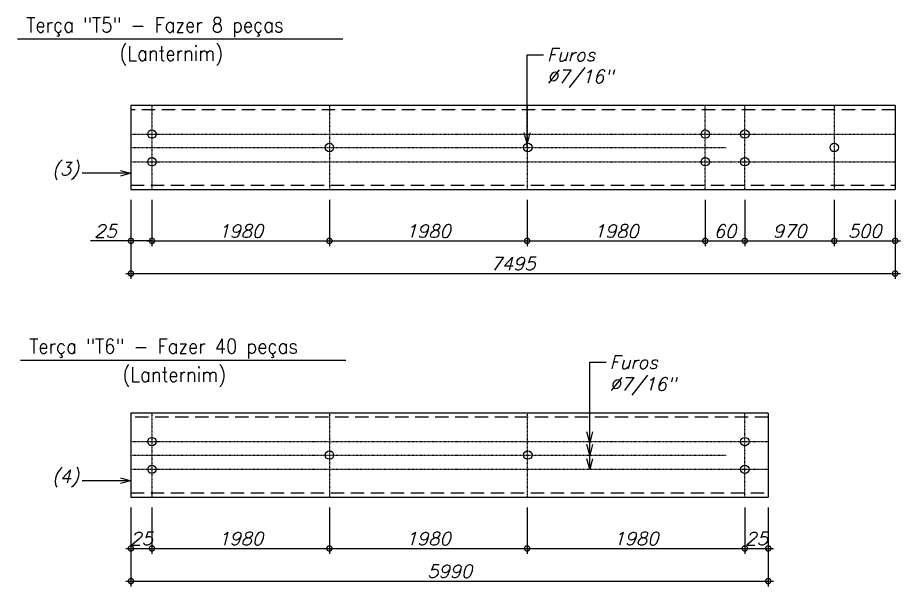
# Model space of a CAD drawing. Header units: millimetres. Extents: x -287396 to 401320, y -174247 to 142644.
# Drawn here: x -114573 to -112471, y 135681 to 137035 of the extents above; entities that cross this region are included whole.
import ezdxf

# ---------------------------------------------------------------- set-up
doc = ezdxf.new("R2010")
doc.units = ezdxf.units.MM
doc.header["$LTSCALE"] = 2.5
doc.linetypes.add('DASHDOT', pattern=[1, 0.5, -0.25, 0, -0.25])
doc.linetypes.add('DASHED', pattern=[19.05, 12.7, -6.35])
doc.styles.add('ROMANS', font='romans', dxfattribs={"oblique": 15})
doc.dimstyles.new('Esc. 12.5', dxfattribs={"dimscale": 12.5, "dimtxt": 2.5, "dimasz": 2, "dimexe": 1, "dimexo": 2, "dimtad": 1, "dimdec": 0, "dimtxsty": 'ROMANS', "dimblk": 'DOTSMALL', "dimcen": 2.5, "dimdle": 1, "dimclrd": 2, "dimclre": 2, "dimadec": 0, "dimazin": 0, "dimtfac": 1, "dimtdec": 0, "dimtmove": 0, "dimatfit": 3, "dimldrblk": 'OPEN30', "dimfxl": 1, "dimarcsym": 0})

# ---------------------------------------------------------------- blocks, each defined once
blk = doc.blocks.new('_DotSmall')
at = {"color": 0, "linetype": 'ByBlock', "const_width": 0.5}
blk.add_lwpolyline([(-0.0625, 0, 1), (0.0625, 0, 1)], format="xyb", close=True, dxfattribs=at)
blk = doc.blocks.new('_OPEN30')
at = {"color": 0, "linetype": 'ByBlock', "ltscale": 0.5}
for p, q in [((-1, 0.268), (0, 0)), ((0, 0), (-1, -0.268)), ((0, 0), (-1, 0))]:
    blk.add_line(p, q, dxfattribs=at)
blk = doc.blocks.new('*D380')
at = {"color": 2, "lineweight": -2}
for p, q in [((-114303.1, 135868.4), (-114303.1, 135758.4)), ((-114253.1, 135868.4), (-114253.1, 135758.4)), ((-114315.6, 135770.9), (-114240.6, 135770.9))]:
    blk.add_line(p, q, dxfattribs=at)
at = {"layer": 'DEFPOINTS', "color": 0}
for p in [(-114303.1, 135893.4), (-114253.1, 135893.4), (-114253.1, 135770.9)]:
    blk.add_point(p, dxfattribs=at)
at = {"color": 2, "lineweight": -2, "xscale": 25, "yscale": 25, "zscale": 25, "rotation": 180}
blk.add_blockref('_DotSmall', (-114303.1, 135770.9), dxfattribs=at)
at = {"color": 2, "lineweight": -2, "xscale": 25, "yscale": 25, "zscale": 25}
blk.add_blockref('_DotSmall', (-114253.1, 135770.9), dxfattribs=at)
at = {"color": 0, "insert": (-114278.1, 135794.3), "char_height": 31.25, "attachment_point": 5, "style": 'ROMANS'}
blk.add_mtext('25', dxfattribs=at)
blk = doc.blocks.new('*D381')
at = {"color": 2, "lineweight": -2}
for p, q in [((-113830.5, 135868.4), (-113830.5, 135758.4)), ((-113359.6, 135868.4), (-113359.6, 135758.4)), ((-113843, 135770.9), (-113347.1, 135770.9))]:
    blk.add_line(p, q, dxfattribs=at)
at = {"layer": 'DEFPOINTS', "color": 0}
for p in [(-113830.5, 135893.4), (-113359.6, 135893.4), (-113359.6, 135770.9)]:
    blk.add_point(p, dxfattribs=at)
at = {"color": 2, "lineweight": -2, "xscale": 25, "yscale": 25, "zscale": 25, "rotation": 180}
blk.add_blockref('_DotSmall', (-113830.5, 135770.9), dxfattribs=at)
at = {"color": 2, "lineweight": -2, "xscale": 25, "yscale": 25, "zscale": 25}
blk.add_blockref('_DotSmall', (-113359.6, 135770.9), dxfattribs=at)
at = {"color": 0, "insert": (-113595.1, 135794.3), "char_height": 31.25, "attachment_point": 5, "style": 'ROMANS'}
blk.add_mtext('1980', dxfattribs=at)
blk = doc.blocks.new('*D382')
at = {"color": 2, "lineweight": -2}
for p, q in [((-113359.6, 135868.4), (-113359.6, 135758.4)), ((-112841, 135868.4), (-112841, 135758.4)), ((-113372.1, 135770.9), (-112828.5, 135770.9))]:
    blk.add_line(p, q, dxfattribs=at)
at = {"layer": 'DEFPOINTS', "color": 0}
for p in [(-113359.6, 135893.4), (-112841, 135893.4), (-112841, 135770.9)]:
    blk.add_point(p, dxfattribs=at)
at = {"color": 2, "lineweight": -2, "xscale": 25, "yscale": 25, "zscale": 25, "rotation": 180}
blk.add_blockref('_DotSmall', (-113359.6, 135770.9), dxfattribs=at)
at = {"color": 2, "lineweight": -2, "xscale": 25, "yscale": 25, "zscale": 25}
blk.add_blockref('_DotSmall', (-112841, 135770.9), dxfattribs=at)
at = {"color": 0, "insert": (-113100.3, 135794.3), "char_height": 31.25, "attachment_point": 5, "style": 'ROMANS'}
blk.add_mtext('1980', dxfattribs=at)
blk = doc.blocks.new('*D294')
at = {"color": 2, "lineweight": -2}
for p, q in [((-114253.1, 135868.4), (-114253.1, 135758.4)), ((-113830.5, 135868.4), (-113830.5, 135758.4)), ((-114265.6, 135770.9), (-113818, 135770.9))]:
    blk.add_line(p, q, dxfattribs=at)
at = {"layer": 'DEFPOINTS', "color": 0}
for p in [(-114253.1, 135893.4), (-113830.5, 135893.4), (-113830.5, 135770.9)]:
    blk.add_point(p, dxfattribs=at)
at = {"color": 2, "lineweight": -2, "xscale": 25, "yscale": 25, "zscale": 25, "rotation": 180}
blk.add_blockref('_DotSmall', (-114253.1, 135770.9), dxfattribs=at)
at = {"color": 2, "lineweight": -2, "xscale": 25, "yscale": 25, "zscale": 25}
blk.add_blockref('_DotSmall', (-113830.5, 135770.9), dxfattribs=at)
at = {"color": 0, "insert": (-114041.8, 135794.3), "char_height": 31.25, "attachment_point": 5, "style": 'ROMANS'}
blk.add_mtext('1980', dxfattribs=at)
blk = doc.blocks.new('*D295')
at = {"color": 2, "lineweight": -2}
for p, q in [((-114303.1, 135868.4), (-114303.1, 135680.6)), ((-112785.2, 135868.4), (-112785.2, 135680.6)), ((-114315.6, 135693.1), (-112772.7, 135693.1))]:
    blk.add_line(p, q, dxfattribs=at)
at = {"layer": 'DEFPOINTS', "color": 0}
for p in [(-114303.1, 135893.4), (-112785.2, 135893.4), (-112785.2, 135693.1)]:
    blk.add_point(p, dxfattribs=at)
at = {"color": 2, "lineweight": -2, "xscale": 25, "yscale": 25, "zscale": 25, "rotation": 180}
blk.add_blockref('_DotSmall', (-114303.1, 135693.1), dxfattribs=at)
at = {"color": 2, "lineweight": -2, "xscale": 25, "yscale": 25, "zscale": 25}
blk.add_blockref('_DotSmall', (-112785.2, 135693.1), dxfattribs=at)
at = {"color": 0, "insert": (-113544.1, 135716.5), "char_height": 31.25, "attachment_point": 5, "style": 'ROMANS'}
blk.add_mtext('5990', dxfattribs=at)
blk = doc.blocks.new('*D383')
at = {"color": 2, "lineweight": -2}
for p, q in [((-112841, 135868.4), (-112841, 135758.4)), ((-112785.2, 135868.4), (-112785.2, 135758.4)), ((-112853.5, 135770.9), (-112772.7, 135770.9))]:
    blk.add_line(p, q, dxfattribs=at)
at = {"layer": 'DEFPOINTS', "color": 0}
for p in [(-112841, 135893.4), (-112785.2, 135893.4), (-112785.2, 135770.9)]:
    blk.add_point(p, dxfattribs=at)
at = {"color": 2, "lineweight": -2, "xscale": 25, "yscale": 25, "zscale": 25, "rotation": 180}
blk.add_blockref('_DotSmall', (-112841, 135770.9), dxfattribs=at)
at = {"color": 2, "lineweight": -2, "xscale": 25, "yscale": 25, "zscale": 25}
blk.add_blockref('_DotSmall', (-112785.2, 135770.9), dxfattribs=at)
at = {"color": 0, "insert": (-112813.1, 135794.3), "char_height": 31.25, "attachment_point": 5, "style": 'ROMANS'}
blk.add_mtext('25', dxfattribs=at)
blk = doc.blocks.new('*D386')
at = {"color": 2, "lineweight": -2}
for p, q in [((-114303.1, 136601), (-114303.1, 136491)), ((-114253.1, 136601), (-114253.1, 136491)), ((-114303.1, 136503.5), (-114399.8, 136503.5)), ((-114253.1, 136503.5), (-114315.6, 136503.5))]:
    blk.add_line(p, q, dxfattribs=at)
at = {"layer": 'DEFPOINTS', "color": 0}
for p in [(-114303.1, 136626), (-114253.1, 136626), (-114253.1, 136503.5)]:
    blk.add_point(p, dxfattribs=at)
at = {"color": 2, "lineweight": -2, "xscale": 25, "yscale": 25, "zscale": 25, "rotation": 180}
blk.add_blockref('_DotSmall', (-114303.1, 136503.5), dxfattribs=at)
at = {"color": 2, "lineweight": -2, "xscale": 25, "yscale": 25, "zscale": 25}
blk.add_blockref('_DotSmall', (-114253.1, 136503.5), dxfattribs=at)
at = {"color": 0, "insert": (-114363.9, 136526.9), "char_height": 31.25, "attachment_point": 5, "style": 'ROMANS'}
blk.add_mtext('25', dxfattribs=at)
blk = doc.blocks.new('*D387')
at = {"color": 2, "lineweight": -2}
for p, q in [((-113830.5, 136601), (-113830.5, 136491)), ((-113359.6, 136601), (-113359.6, 136491)), ((-113843, 136503.5), (-113347.1, 136503.5))]:
    blk.add_line(p, q, dxfattribs=at)
at = {"layer": 'DEFPOINTS', "color": 0}
for p in [(-113830.5, 136626), (-113359.6, 136626), (-113359.6, 136503.5)]:
    blk.add_point(p, dxfattribs=at)
at = {"color": 2, "lineweight": -2, "xscale": 25, "yscale": 25, "zscale": 25, "rotation": 180}
blk.add_blockref('_DotSmall', (-113830.5, 136503.5), dxfattribs=at)
at = {"color": 2, "lineweight": -2, "xscale": 25, "yscale": 25, "zscale": 25}
blk.add_blockref('_DotSmall', (-113359.6, 136503.5), dxfattribs=at)
at = {"color": 0, "insert": (-113595.1, 136526.9), "char_height": 31.25, "attachment_point": 5, "style": 'ROMANS'}
blk.add_mtext('1980', dxfattribs=at)
blk = doc.blocks.new('*D388')
at = {"color": 2, "lineweight": -2}
for p, q in [((-113359.6, 136601), (-113359.6, 136491)), ((-112935.2, 136601), (-112935.2, 136491)), ((-113372.1, 136503.5), (-112922.7, 136503.5))]:
    blk.add_line(p, q, dxfattribs=at)
at = {"layer": 'DEFPOINTS', "color": 0}
for p in [(-113359.6, 136626), (-112935.2, 136626), (-112935.2, 136503.5)]:
    blk.add_point(p, dxfattribs=at)
at = {"color": 2, "lineweight": -2, "xscale": 25, "yscale": 25, "zscale": 25, "rotation": 180}
blk.add_blockref('_DotSmall', (-113359.6, 136503.5), dxfattribs=at)
at = {"color": 2, "lineweight": -2, "xscale": 25, "yscale": 25, "zscale": 25}
blk.add_blockref('_DotSmall', (-112935.2, 136503.5), dxfattribs=at)
at = {"color": 0, "insert": (-113147.4, 136526.9), "char_height": 31.25, "attachment_point": 5, "style": 'ROMANS'}
blk.add_mtext('1980', dxfattribs=at)
blk = doc.blocks.new('*D389')
at = {"color": 2, "lineweight": -2}
for p, q in [((-112935.2, 136601), (-112935.2, 136491)), ((-112841, 136601), (-112841, 136491)), ((-112947.7, 136503.5), (-112828.5, 136503.5))]:
    blk.add_line(p, q, dxfattribs=at)
at = {"layer": 'DEFPOINTS', "color": 0}
for p in [(-112935.2, 136626), (-112841, 136626), (-112841, 136503.5)]:
    blk.add_point(p, dxfattribs=at)
at = {"color": 2, "lineweight": -2, "xscale": 25, "yscale": 25, "zscale": 25, "rotation": 180}
blk.add_blockref('_DotSmall', (-112935.2, 136503.5), dxfattribs=at)
at = {"color": 2, "lineweight": -2, "xscale": 25, "yscale": 25, "zscale": 25}
blk.add_blockref('_DotSmall', (-112841, 136503.5), dxfattribs=at)
at = {"color": 0, "insert": (-112888.1, 136526.9), "char_height": 31.25, "attachment_point": 5, "style": 'ROMANS'}
blk.add_mtext('60', dxfattribs=at)
blk = doc.blocks.new('*D296')
at = {"color": 2, "lineweight": -2}
for p, q in [((-114253.1, 136601), (-114253.1, 136491)), ((-113830.5, 136601), (-113830.5, 136491)), ((-114265.6, 136503.5), (-113818, 136503.5))]:
    blk.add_line(p, q, dxfattribs=at)
at = {"layer": 'DEFPOINTS', "color": 0}
for p in [(-114253.1, 136626), (-113830.5, 136626), (-113830.5, 136503.5)]:
    blk.add_point(p, dxfattribs=at)
at = {"color": 2, "lineweight": -2, "xscale": 25, "yscale": 25, "zscale": 25, "rotation": 180}
blk.add_blockref('_DotSmall', (-114253.1, 136503.5), dxfattribs=at)
at = {"color": 2, "lineweight": -2, "xscale": 25, "yscale": 25, "zscale": 25}
blk.add_blockref('_DotSmall', (-113830.5, 136503.5), dxfattribs=at)
at = {"color": 0, "insert": (-114041.8, 136526.9), "char_height": 31.25, "attachment_point": 5, "style": 'ROMANS'}
blk.add_mtext('1980', dxfattribs=at)
blk = doc.blocks.new('*D297')
at = {"color": 2, "lineweight": -2}
for p, q in [((-114303.1, 136601), (-114303.1, 136413.2)), ((-112483, 136601), (-112483, 136413.2)), ((-114315.6, 136425.7), (-112470.5, 136425.7))]:
    blk.add_line(p, q, dxfattribs=at)
at = {"layer": 'DEFPOINTS', "color": 0}
for p in [(-114303.1, 136626), (-112483, 136626), (-112483, 136425.7)]:
    blk.add_point(p, dxfattribs=at)
at = {"color": 2, "lineweight": -2, "xscale": 25, "yscale": 25, "zscale": 25, "rotation": 180}
blk.add_blockref('_DotSmall', (-114303.1, 136425.7), dxfattribs=at)
at = {"color": 2, "lineweight": -2, "xscale": 25, "yscale": 25, "zscale": 25}
blk.add_blockref('_DotSmall', (-112483, 136425.7), dxfattribs=at)
at = {"color": 0, "insert": (-113393.1, 136449.1), "char_height": 31.25, "attachment_point": 5, "style": 'ROMANS'}
blk.add_mtext('7495', dxfattribs=at)
blk = doc.blocks.new('*D390')
at = {"color": 2, "lineweight": -2}
for p, q in [((-112841, 136601), (-112841, 136491)), ((-112627.9, 136601), (-112627.9, 136491)), ((-112853.5, 136503.5), (-112615.4, 136503.5))]:
    blk.add_line(p, q, dxfattribs=at)
at = {"layer": 'DEFPOINTS', "color": 0}
for p in [(-112841, 136626), (-112627.9, 136626), (-112627.9, 136503.5)]:
    blk.add_point(p, dxfattribs=at)
at = {"color": 2, "lineweight": -2, "xscale": 25, "yscale": 25, "zscale": 25, "rotation": 180}
blk.add_blockref('_DotSmall', (-112841, 136503.5), dxfattribs=at)
at = {"color": 2, "lineweight": -2, "xscale": 25, "yscale": 25, "zscale": 25}
blk.add_blockref('_DotSmall', (-112627.9, 136503.5), dxfattribs=at)
at = {"color": 0, "insert": (-112734.4, 136526.9), "char_height": 31.25, "attachment_point": 5, "style": 'ROMANS'}
blk.add_mtext('970', dxfattribs=at)
blk = doc.blocks.new('*D391')
at = {"color": 2, "lineweight": -2}
for p, q in [((-112627.9, 136601), (-112627.9, 136491)), ((-112483, 136601), (-112483, 136491)), ((-112640.4, 136503.5), (-112470.5, 136503.5))]:
    blk.add_line(p, q, dxfattribs=at)
at = {"layer": 'DEFPOINTS', "color": 0}
for p in [(-112627.9, 136626), (-112483, 136626), (-112483, 136503.5)]:
    blk.add_point(p, dxfattribs=at)
at = {"color": 2, "lineweight": -2, "xscale": 25, "yscale": 25, "zscale": 25, "rotation": 180}
blk.add_blockref('_DotSmall', (-112627.9, 136503.5), dxfattribs=at)
at = {"color": 2, "lineweight": -2, "xscale": 25, "yscale": 25, "zscale": 25}
blk.add_blockref('_DotSmall', (-112483, 136503.5), dxfattribs=at)
at = {"color": 0, "insert": (-112555.5, 136526.9), "char_height": 31.25, "attachment_point": 5, "style": 'ROMANS'}
blk.add_mtext('500', dxfattribs=at)

msp = doc.modelspace()

# ---------------------------------------------------------------- linework, layer by layer
at = {"color": 2}
for p, q in [((-114572.987, 136984.82), (-113798.32, 136984.82)), ((-114565.868, 136219.48), (-113791.202, 136219.48))]:
    msp.add_line(p, q, dxfattribs=at)
for p, q in [((-112483.025, 136825.98), (-114303.14, 136825.98)), ((-114303.14, 136825.98), (-114303.14, 136625.98)), ((-112483.025, 136825.98), (-112483.025, 136625.98)), ((-114303.14, 136625.98), (-112483.025, 136625.98)), ((-112785.151, 136093.382), (-114303.14, 136093.382)), ((-114303.14, 136093.382), (-114303.14, 135893.382)), ((-112785.151, 136093.382), (-112785.151, 135893.382)), ((-114303.14, 135893.382), (-112785.151, 135893.382))]:
    msp.add_line(p, q)
at = {"color": 2, "linetype": 'DASHED'}
for p, q in [((-112483.025, 136815.98), (-114303.14, 136815.98)), ((-114303.14, 136635.98), (-112483.025, 136635.98)), ((-112785.151, 136083.382), (-114303.14, 136083.382)), ((-114303.14, 135903.382), (-112785.151, 135903.382))]:
    msp.add_line(p, q, dxfattribs=at)
at = {"color": 2, "linetype": 'DASHDOT'}
for p, q in [((-114253.14, 136825.98), (-114253.14, 136625.98)), ((-113830.497, 136825.98), (-113830.497, 136625.98)), ((-113359.621, 136825.98), (-113359.621, 136625.98)), ((-112935.211, 136625.98), (-112935.211, 136825.98)), ((-112841.011, 136625.98), (-112841.011, 136825.98)), ((-112627.876, 136825.98), (-112627.876, 136625.98)), ((-114303.14, 136757.98), (-112483.025, 136757.98)), ((-114303.14, 136725.98), (-112885.211, 136725.98)), ((-114303.14, 136691.98), (-112483.025, 136691.98)), ((-114253.14, 136093.382), (-114253.14, 135893.382)), ((-113830.497, 136093.382), (-113830.497, 135893.382)), ((-113359.621, 136093.382), (-113359.621, 135893.382)), ((-112841.011, 135893.382), (-112841.011, 136093.382)), ((-114303.14, 136025.382), (-112785.151, 136025.382)), ((-114303.14, 135993.382), (-112885.211, 135993.382)), ((-114303.14, 135959.382), (-112785.151, 135959.382))]:
    msp.add_line(p, q, dxfattribs=at)
at = {"color": 2}
for points in [[(-113359.621, 136725.98), (-113359.621, 136947.075), (-113320.413, 136947.075)], [(-113210.4, 135959.382), (-113210.4, 136214.477), (-113171.192, 136214.477)]]:
    msp.add_lwpolyline(points, dxfattribs=at)
for centre in [(-114253.14, 136757.98), (-112935.211, 136757.98), (-112841.011, 136757.98), (-113830.497, 136725.98), (-113357.854, 136725.98), (-112627.876, 136725.98), (-114253.14, 136691.98), (-112935.211, 136691.98), (-112841.011, 136691.98), (-114253.14, 136025.382), (-112841.011, 136025.382), (-113830.497, 135993.382), (-113357.854, 135993.382), (-114253.14, 135959.382), (-112841.011, 135959.382)]:
    msp.add_circle(centre, 10)

# ---------------------------------------------------------------- block references
at = {"color": 2, "xscale": 25, "yscale": 25, "zscale": 25, "rotation": 270}
for p in [(-113359.621, 136735.538), (-113210.4, 136023.367), (-113210.4, 135993.382), (-113210.4, 135959.382)]:
    msp.add_blockref('_OPEN30', p, dxfattribs=at)

# ---------------------------------------------------------------- texts
at = {"style": 'ROMANS', "width": 0.9}
for s, p in [('Terça "T5" - Fazer 8 peças', (-114552.32, 137000.265)), ('(Lanternim)', (-114330.613, 136932.716)), ('Terça "T6" - Fazer 40 peças', (-114545.201, 136234.925)), ('(Lanternim)', (-114323.495, 136167.376))]:
    msp.add_text(s, height=35, dxfattribs=at).set_placement(p)
at = {"char_height": 31.25, "style": 'ROMANS'}
for s, insert, attachment_point in [('Furos\\P%%c7/16"', (-113312.6, 136962.7), 1), ('(3)', (-114427.059, 136649.137), 9), ('Furos\\P%%c7/16"', (-113163.379, 136230.102), 1), ('(4)', (-114427.059, 135916.539), 9)]:
    msp.add_mtext(s, dxfattribs=dict(at, insert=insert, attachment_point=attachment_point))

# ---------------------------------------------------------------- dimensions: what is measured, and where the dimension line sits
for base, p1, p2, picture, middle in [((-114253.14, 136503.463), (-114303.14, 136625.98), (-114253.14, 136625.98), '*D386', (-114363.949, 136503.463)), ((-114253.14, 135770.864), (-114303.14, 135893.382), (-114253.14, 135893.382), '*D380', (-114278.14, 135770.864))]:
    dim = msp.add_linear_dim(base=base, p1=p1, p2=p2, text='25', dimstyle='Esc. 12.5')
    dim.commit()
    dim.dimension.update_dxf_attribs({"geometry": picture, "text_midpoint": middle, "dimtype": 160})
for base, p1, p2, text, picture, middle in [((-112483.025, 136425.699), (-114303.14, 136625.98), (-112483.025, 136625.98), '7495', '*D297', (-113393.082, 136449.137)), ((-113830.497, 136503.463), (-114253.14, 136625.98), (-113830.497, 136625.98), '1980', '*D296', (-114041.819, 136526.9)), ((-112785.151, 135693.101), (-114303.14, 135893.382), (-112785.151, 135893.382), '5990', '*D295', (-113544.145, 135716.539)), ((-113830.497, 135770.864), (-114253.14, 135893.382), (-113830.497, 135893.382), '1980', '*D294', (-114041.819, 135794.302))]:
    dim = msp.add_linear_dim(base=base, p1=p1, p2=p2, text=text, dimstyle='Esc. 12.5')
    dim.commit()
    dim.dimension.update_dxf_attribs({"geometry": picture, "text_midpoint": middle})
for base, p1, p2, text, picture, middle in [((-113359.621, 136503.463), (-113830.497, 136625.98), (-113359.621, 136625.98), '1980', '*D387', (-113595.059, 136526.9)), ((-112935.211, 136503.463), (-113359.621, 136625.98), (-112935.211, 136625.98), '1980', '*D388', (-113147.416, 136526.9)), ((-112627.876, 136503.463), (-112841.011, 136625.98), (-112627.876, 136625.98), '970', '*D390', (-112734.443, 136526.9)), ((-112483.025, 136503.463), (-112627.876, 136625.98), (-112483.025, 136625.98), '500', '*D391', (-112555.45, 136526.9)), ((-113359.621, 135770.864), (-113830.497, 135893.382), (-113359.621, 135893.382), '1980', '*D381', (-113595.059, 135794.302)), ((-112841.011, 135770.864), (-113359.621, 135893.382), (-112841.011, 135893.382), '1980', '*D382', (-113100.316, 135794.302))]:
    dim = msp.add_linear_dim(base=base, p1=p1, p2=p2, text=text, dimstyle='Esc. 12.5', override={"dimtmove": 1})
    dim.commit()
    dim.dimension.update_dxf_attribs({"geometry": picture, "text_midpoint": middle})
for base, p1, p2, text, picture, middle in [((-112841.011, 136503.463), (-112935.211, 136625.98), (-112841.011, 136625.98), '60', '*D389', (-112888.111, 136503.463)), ((-112785.151, 135770.864), (-112841.011, 135893.382), (-112785.151, 135893.382), '25', '*D383', (-112813.081, 135770.864))]:
    dim = msp.add_linear_dim(base=base, p1=p1, p2=p2, text=text, dimstyle='Esc. 12.5', override={"dimtmove": 1})
    dim.commit()
    dim.dimension.update_dxf_attribs({"geometry": picture, "text_midpoint": middle, "dimtype": 160})

# ---------------------------------------------------------------- leaders
at = {"annotation_type": 0, "has_hookline": 1, "hookline_direction": 1, "text_width": 62.13}
for points in [[(-114303.14, 136664.762), (-114419.247, 136664.762)], [(-114303.14, 135932.164), (-114419.247, 135932.164)]]:
    msp.add_leader(points, dimstyle='Esc. 12.5', override={"dimgap": 0.625, "dimtad": 0}, dxfattribs=at)

doc.saveas('drawing.dxf')
